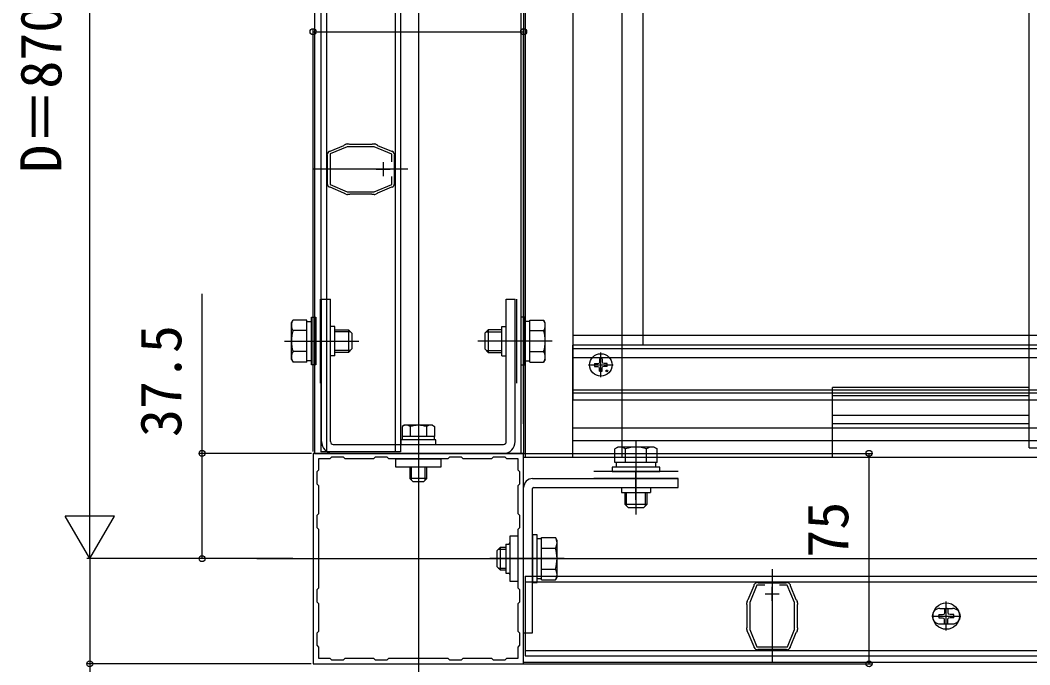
# Model space of a CAD drawing. Units: millimetres, scale not verified. Extents: x -875 to 875, y -1304 to 1296.
# Drawn here: x -425.8 to -66.2, y -1085.8 to -856 of the extents above; entities that cross this region are included whole.
import ezdxf
from ezdxf.enums import TextEntityAlignment as Align

# ---------------------------------------------------------------- set-up
doc = ezdxf.new("R2010")
doc.units = ezdxf.units.MM
doc.header["$LTSCALE"] = 8
for name, color, linetype in [('0-2_YKK_11', 7, 'Continuous'), ('0-4_YKK_12', 2, 'Continuous'), ('0-5_YKK_13', 4, 'Continuous'), ('0-6_YKK_D', 6, 'Continuous')]:
    doc.layers.add(name, color=color, linetype=linetype)
doc.styles.add('ＭＳ ゴシック', font='')
doc.styles.get('ＭＳ ゴシック').set_extended_font_data('MS Gothic')

msp = doc.modelspace()

# ---------------------------------------------------------------- linework, layer by layer
at = {"layer": '0-2_YKK_11'}
for p, q in [((-298.994, -909.15), (-293.994, -909.15)), ((-296.494, -906.65), (-296.494, -911.65)), ((-160.5, -1060.4), (-155.5, -1060.4)), ((-158, -1062.9), (-158, -1057.9))]:
    msp.add_line(p, q, dxfattribs=at)
for points in [[(-315.712, -902.763), (-315.557, -902.747), (-315.42, -902.741), (-310.476, -900.662), (-310.373, -900.565), (-310.271, -900.467), (-309.794, -900.267)], [(-293.495, -906.56), (-293.495, -903.748), (-299.677, -901.15), (-309.313, -901.15), (-315.395, -903.706), (-315.395, -914.594), (-309.314, -917.15), (-299.677, -917.15), (-293.495, -914.552), (-293.495, -911.74)], [(-309.213, -900.15), (-308.695, -900.15), (-308.562, -900.2), (-308.43, -900.25), (-300.559, -900.25), (-300.427, -900.2), (-300.295, -900.15), (-299.777, -900.15)], [(-299.196, -900.267), (-298.719, -900.467), (-298.616, -900.565), (-298.514, -900.662), (-293.57, -902.741), (-293.433, -902.747), (-293.278, -902.762)], [(-316.395, -914.093), (-316.395, -904.207), (-316.442, -904.079), (-316.487, -903.93)], [(-292.502, -903.93), (-292.548, -904.079), (-292.595, -904.207), (-292.595, -914.093), (-292.548, -914.221), (-292.502, -914.37)], [(-316.487, -914.37), (-316.442, -914.222), (-316.395, -914.093)], [(-309.794, -918.033), (-310.271, -917.833), (-310.373, -917.735), (-310.476, -917.638), (-315.42, -915.559), (-315.557, -915.553), (-315.712, -915.538)], [(-293.278, -915.538), (-293.433, -915.553), (-293.57, -915.559), (-298.514, -917.638), (-298.616, -917.735), (-298.719, -917.833), (-299.196, -918.033)], [(-299.777, -918.15), (-300.295, -918.15), (-300.427, -918.1), (-300.559, -918.05), (-308.43, -918.05), (-308.562, -918.1), (-308.695, -918.15), (-309.213, -918.15)], [(-273.5, -1012.4), (-294.5, -1012.4), (-295.1, -1011.8), (-299.4, -1011.8), (-300, -1012.4), (-310, -1012.4), (-310.6, -1011.8), (-314.9, -1011.8), (-315.5, -1012.4), (-319.5, -1012.4), (-319.5, -1016.4), (-320.1, -1017), (-320.1, -1021.3), (-319.5, -1021.9), (-319.5, -1031.9), (-320.1, -1032.5), (-320.1, -1036.8), (-319.5, -1037.4), (-319.5, -1058.4), (-320.1, -1059), (-320.1, -1063.3), (-319.5, -1063.9), (-319.5, -1073.9), (-320.1, -1074.5), (-320.1, -1078.8), (-319.5, -1079.4), (-319.5, -1083.4), (-315.5, -1083.4), (-314.9, -1084), (-310.6, -1084), (-310, -1083.4), (-300, -1083.4), (-299.4, -1084), (-295.1, -1084), (-294.5, -1083.4), (-273.5, -1083.4), (-272.9, -1084), (-268.6, -1084), (-268, -1083.4), (-258, -1083.4)], [(-258, -1083.4), (-257.4, -1084), (-253.1, -1084), (-252.5, -1083.4), (-248.5, -1083.4), (-248.5, -1079.4), (-247.9, -1078.8), (-247.9, -1074.5), (-248.5, -1073.9), (-248.5, -1063.9), (-247.9, -1063.3), (-247.9, -1059), (-248.5, -1058.4), (-248.5, -1037.4), (-247.9, -1036.8), (-247.9, -1032.5), (-248.5, -1031.9), (-248.5, -1021.9), (-247.9, -1021.3), (-247.9, -1017), (-248.5, -1016.4), (-248.5, -1012.4), (-252.5, -1012.4), (-253.1, -1011.8), (-257.4, -1011.8), (-258, -1012.4), (-268, -1012.4), (-268.6, -1011.8), (-272.9, -1011.8), (-273.5, -1012.4)], [(-163.22, -1056.407), (-163.071, -1056.453), (-162.943, -1056.5), (-153.057, -1056.5), (-152.929, -1056.453), (-152.78, -1056.407)], [(-166.883, -1063.101), (-166.683, -1062.624), (-166.585, -1062.521), (-166.488, -1062.419), (-164.409, -1057.475), (-164.403, -1057.338), (-164.388, -1057.183)], [(-160.59, -1057.4), (-163.402, -1057.4), (-166, -1063.582), (-166, -1073.218), (-163.444, -1079.3), (-152.556, -1079.3), (-150, -1073.219), (-150, -1063.582), (-152.598, -1057.4), (-155.41, -1057.4)], [(-151.612, -1057.183), (-151.597, -1057.338), (-151.591, -1057.475), (-149.512, -1062.419), (-149.415, -1062.521), (-149.317, -1062.624), (-149.117, -1063.101)], [(-167, -1073.118), (-167, -1072.6), (-166.95, -1072.468), (-166.9, -1072.335), (-166.9, -1064.465), (-166.95, -1064.332), (-167, -1064.2), (-167, -1063.682)], [(-149, -1063.682), (-149, -1064.2), (-149.05, -1064.332), (-149.1, -1064.465), (-149.1, -1072.335), (-149.05, -1072.468), (-149, -1072.6), (-149, -1073.118)], [(-164.387, -1079.617), (-164.403, -1079.462), (-164.409, -1079.325), (-166.488, -1074.381), (-166.585, -1074.279), (-166.683, -1074.176), (-166.883, -1073.699)], [(-149.117, -1073.699), (-149.317, -1074.176), (-149.415, -1074.279), (-149.512, -1074.381), (-151.591, -1079.325), (-151.597, -1079.462), (-151.612, -1079.617)], [(-153.057, -1080.3), (-162.943, -1080.3), (-163.071, -1080.347), (-163.22, -1080.392)], [(-152.78, -1080.392), (-152.928, -1080.347), (-153.057, -1080.3)]]:
    msp.add_lwpolyline(points, dxfattribs=at)
msp.add_lwpolyline([(-246.5, -1010.4), (-321.5, -1010.4), (-321.5, -1085.4), (-246.5, -1085.4)], close=True, dxfattribs=at)
for centre, start, end in [((-309.213, -901.65), 89.99998, 112.78771), ((-299.777, -901.65), 67.21234, 90.00008), ((-314.995, -904.08), 118.55565, 174.26079), ((-293.995, -904.08), 5.73914, 61.44347), ((-314.995, -914.22), 185.73925, 241.44438), ((-293.995, -914.22), 298.55592, 354.26083), ((-309.213, -916.65), 247.21255, 270.00006), ((-299.777, -916.65), 270, 292.78773), ((-163.07, -1057.9), 95.73914, 151.44347), ((-152.93, -1057.9), 28.55592, 84.26083), ((-165.5, -1063.682), 157.21234, 180.00008), ((-150.5, -1063.682), 360, 22.78773), ((-165.5, -1073.118), 179.99998, 202.78771), ((-150.5, -1073.118), 337.21255, 0.00006), ((-163.07, -1078.9), 208.55565, 264.26079), ((-152.93, -1078.9), 275.73925, 331.44438)]:
    msp.add_arc(centre, 1.5, start, end, dxfattribs=at)
at = {"layer": '0-4_YKK_12'}
for p, q in [((-284, -310.95), (-284, -1105.45)), ((-321, -447.9), (-321, -1010.4)), ((-247.5, -447.9), (-247.5, -1010.4)), ((-246.5, -447.9), (-246.5, -1010.4)), ((-246, -448.4), (-246, -1011.9)), ((-211.5, -448.4), (-211.5, -1011.9)), ((-204, -447.9), (-204, -971.9)), ((-66.5, -1008.4), (-66.5, -456.4)), ((-318.695, -458.4), (-318.695, -1009.9)), ((-316.695, -458.4), (-316.695, -1009.9)), ((-292.295, -458.4), (-292.295, -1009.9)), ((-290.295, -458.4), (-290.295, -1009.9)), ((-287.795, -909.15), (-321.195, -909.15)), ((-319, -955.4), (-319, -985.4)), ((-249, -955.4), (-249, -985.4)), ((161, -971.9), (-229, -971.9)), ((-229, -1011.9), (-229, -971.9)), ((161, -973.2), (-229, -973.2)), ((161, -987.9), (-229, -987.9)), ((-136.5, -1011.9), (-136.5, -986.9)), ((-66.5, -986.9), (-136.5, -986.9)), ((161, -988.9), (-229, -988.9)), ((-66.5, -989.9), (-136.5, -989.9)), ((-66.5, -996.9), (-136.5, -996.9)), ((-66.5, -999.9), (-136.5, -999.9)), ((-290.295, -1009.9), (-318.695, -1009.9)), ((-66.5, -1008.4), (-1.5, -1008.4)), ((178.5, -1011.9), (-246.5, -1011.9)), ((-246.5, -1084.9), (-246.5, -1011.9)), ((-191.5, -1016.9), (-221.5, -1016.9)), ((-191.5, -1019.4), (-221.5, -1019.4)), ((-341.5, -1047.9), (773.5, -1047.9)), ((-158, -1051.7), (-158, -1085.1)), ((-246, -1054.2), (-246, -1082.6)), ((-246, -1054.2), (178, -1054.2)), ((-246, -1056.2), (178, -1056.2)), ((-98.25, -1065.645), (-93.75, -1065.645)), ((-98.25, -1071.145), (-93.75, -1071.145)), ((-246, -1080.6), (178, -1080.6)), ((178.5, -1084.9), (-246.5, -1084.9)), ((-246, -1082.6), (178, -1082.6))]:
    msp.add_line(p, q, dxfattribs=at)
for points in [[(161, -1001.362), (144.5, -1001.362), (-210.15, -1001.362), (-229, -1001.362)], [(161, -1005.9), (144.5, -1005.9), (-210.15, -1005.9), (-229, -1005.9)], [(-321, -1010.4), (-246.5, -1010.4), (-229, -1010.4)]]:
    msp.add_lwpolyline(points, dxfattribs=at)
for centre, start, end in [((-98.25, -1068.395), 90, 270), ((-93.75, -1068.395), 270, 90)]:
    msp.add_arc(centre, 2.75, start, end, dxfattribs=at)
at = {"layer": '0-5_YKK_13'}
for p, q in [((-229, -447.899), (-229, -991.4)), ((-318.5, -955.4), (-315.3, -955.4)), ((-318.5, -1006.2), (-318.5, -955.4)), ((-315.3, -1006.2), (-315.3, -955.4)), ((-252.7, -955.4), (-249.5, -955.4)), ((-252.7, -1006.2), (-252.7, -955.4)), ((-249.5, -1006.2), (-249.5, -955.4)), ((-329.2, -963.9), (-328.619, -962.894)), ((-323.7, -962.894), (-328.619, -962.894)), ((-323.7, -977.906), (-323.7, -962.894)), ((-323.7, -963.35), (-322.1, -963.35)), ((-244.3, -963.35), (-245.9, -963.35)), ((-244.3, -962.894), (-239.381, -962.894)), ((-244.3, -977.906), (-244.3, -962.894)), ((-238.8, -963.9), (-239.381, -962.894)), ((-329.2, -976.9), (-329.2, -963.9)), ((-323.7, -966.647), (-328.619, -966.647)), ((-323.7, -974.4), (-323.7, -966.4)), ((-313.7, -965.2), (-315.3, -965.2)), ((-313.7, -975.6), (-313.7, -965.2)), ((-313.7, -966.4), (-308.9, -966.4)), ((-308.252, -967.048), (-313.7, -967.048)), ((-308.9, -966.4), (-308.9, -974.4)), ((-307.7, -967.6), (-308.9, -966.4)), ((-260.3, -967.6), (-259.1, -966.4)), ((-259.748, -967.048), (-254.3, -967.048)), ((-254.3, -966.4), (-259.1, -966.4)), ((-259.1, -966.4), (-259.1, -974.4)), ((-254.3, -975.6), (-254.3, -965.2)), ((-254.3, -965.2), (-252.7, -965.2)), ((-244.3, -974.4), (-244.3, -966.4)), ((-244.3, -966.647), (-239.381, -966.647)), ((-238.8, -976.9), (-238.8, -963.9)), ((-331.7, -970.4), (-305.2, -970.4)), ((-307.7, -967.6), (-307.7, -973.2)), ((-236.3, -970.4), (-262.8, -970.4)), ((-260.3, -967.6), (-260.3, -973.2)), ((-211.5, -968.4), (-229, -968.4)), ((-323.7, -974.153), (-328.619, -974.153)), ((-308.252, -973.752), (-313.7, -973.752)), ((-307.7, -973.2), (-308.9, -974.4)), ((-260.3, -973.2), (-259.1, -974.4)), ((-259.748, -973.752), (-254.3, -973.752)), ((-244.3, -974.153), (-239.381, -974.153)), ((-329.2, -976.9), (-328.619, -977.906)), ((-323.7, -977.906), (-328.619, -977.906)), ((-322.1, -977.45), (-323.7, -977.45)), ((-313.7, -975.6), (-315.3, -975.6)), ((-308.9, -974.4), (-313.7, -974.4)), ((-259.1, -974.4), (-254.3, -974.4)), ((-254.3, -975.6), (-252.7, -975.6)), ((-245.9, -977.45), (-244.3, -977.45)), ((-244.3, -977.906), (-239.381, -977.906)), ((-238.8, -976.9), (-239.381, -977.906)), ((-219.519, -977.763), (-219.62, -978.28)), ((-219.5, -976.655), (-219.519, -977.763)), ((-219, -983.3), (-219, -974.5)), ((-218.5, -976.655), (-218.481, -977.763)), ((-218.481, -977.763), (-218.38, -978.28)), ((-223.4, -978.9), (-214.6, -978.9)), ((-221.245, -978.4), (-220.137, -978.381)), ((-221.245, -979.4), (-220.137, -979.419)), ((-220.137, -978.381), (-219.62, -978.28)), ((-220.137, -979.419), (-219.62, -979.52)), ((-219.519, -980.037), (-219.62, -979.52)), ((-219.5, -981.145), (-219.519, -980.037)), ((-218.5, -981.145), (-218.481, -980.037)), ((-218.481, -980.037), (-218.38, -979.52)), ((-217.863, -978.381), (-218.38, -978.28)), ((-217.863, -979.419), (-218.38, -979.52)), ((-216.755, -978.4), (-217.863, -978.381)), ((-216.755, -979.4), (-217.863, -979.419)), ((-211.5, -991.4), (-229, -991.4)), ((-289, -1000.4), (-289.774, -1000.847)), ((-289.774, -1000.847), (-289.774, -1004.4)), ((-279, -1000.4), (-289, -1000.4)), ((-286.887, -1000.847), (-286.887, -1004.4)), ((-281.113, -1000.847), (-281.113, -1004.4)), ((-279, -1000.4), (-278.227, -1000.847)), ((-278.227, -1000.847), (-278.227, -1004.4)), ((-278.227, -1004.4), (-289.774, -1004.4)), ((-289.7, -1005.6), (-289.7, -1004.4)), ((-278.3, -1005.6), (-278.3, -1004.4)), ((-206.5, -1005.7), (-206.5, -1032.2)), ((-314.3, -1007.2), (-253.7, -1007.2)), ((-213, -1008.2), (-214.006, -1008.781)), ((-214.006, -1013.7), (-214.006, -1008.781)), ((-200, -1008.2), (-213, -1008.2)), ((-210.253, -1013.7), (-210.253, -1008.781)), ((-202.747, -1013.7), (-202.747, -1008.781)), ((-200, -1008.2), (-198.994, -1008.781)), ((-198.994, -1013.7), (-198.994, -1008.781)), ((-314.3, -1010.4), (-253.7, -1010.4)), ((-198.994, -1013.7), (-214.006, -1013.7)), ((-213.55, -1013.7), (-213.55, -1015.3)), ((-202.5, -1013.7), (-210.5, -1013.7)), ((-199.45, -1015.3), (-199.45, -1013.7)), ((-287, -1015.3), (-287, -1019.4)), ((-286.46, -1019.94), (-286.46, -1015.3)), ((-281.54, -1019.94), (-281.54, -1015.3)), ((-281, -1019.4), (-281, -1015.3)), ((-206.5, -1026.9), (-206.5, -1016.9)), ((-281, -1019.4), (-287, -1019.4)), ((-287, -1019.4), (-286, -1020.4)), ((-286, -1020.4), (-282, -1020.4)), ((-281, -1019.4), (-282, -1020.4)), ((-243.3, -1019.4), (-191.5, -1019.4)), ((-191.5, -1022.6), (-191.5, -1019.4)), ((-246.5, -1074.4), (-246.5, -1022.6)), ((-243.3, -1074.4), (-243.3, -1022.9)), ((-243, -1022.6), (-191.5, -1022.6)), ((-210.5, -1024.4), (-210.5, -1028.5)), ((-209.852, -1029.148), (-209.852, -1024.4)), ((-203.148, -1029.148), (-203.148, -1024.4)), ((-202.5, -1028.5), (-202.5, -1024.4)), ((-201.3, -1022.6), (-201.3, -1024.4)), ((-210.5, -1028.5), (-202.5, -1028.5)), ((-209.3, -1029.7), (-210.5, -1028.5)), ((-209.3, -1029.7), (-203.7, -1029.7)), ((-203.7, -1029.7), (-202.5, -1028.5)), ((-240.1, -1040.85), (-241.7, -1040.85)), ((-240.1, -1040.394), (-235.181, -1040.394)), ((-240.1, -1055.406), (-240.1, -1040.394)), ((-234.6, -1041.4), (-235.181, -1040.394)), ((-234.6, -1054.4), (-234.6, -1041.4)), ((-256.1, -1045.1), (-254.9, -1043.9)), ((-256.1, -1045.1), (-256.1, -1050.7)), ((-255.548, -1044.548), (-252.9, -1044.548)), ((-252.9, -1043.9), (-254.9, -1043.9)), ((-254.9, -1043.9), (-254.9, -1051.9)), ((-252.9, -1042.7), (-252.9, -1053.1)), ((-252.9, -1042.7), (-251.9, -1042.7)), ((-240.1, -1051.9), (-240.1, -1043.9)), ((-240.1, -1044.147), (-235.181, -1044.147)), ((-232.1, -1047.9), (-258.6, -1047.9)), ((-249, -1047.9), (-240.8, -1047.9)), ((-256.1, -1050.7), (-254.9, -1051.9)), ((-255.548, -1051.252), (-252.9, -1051.252)), ((-254.9, -1051.9), (-252.9, -1051.9)), ((-252.9, -1053.1), (-251.9, -1053.1)), ((-240.1, -1051.653), (-235.181, -1051.653)), ((-241.7, -1054.95), (-240.1, -1054.95)), ((-240.1, -1055.406), (-235.181, -1055.406)), ((-234.6, -1054.4), (-235.181, -1055.406)), ((-96, -1073.574), (-96, -1063.216)), ((-98.642, -1067.806), (-97.338, -1067.784)), ((-97.338, -1067.784), (-96.73, -1067.665)), ((-96.611, -1067.056), (-96.73, -1067.665)), ((-96.589, -1065.752), (-96.611, -1067.056)), ((-95.411, -1065.752), (-95.389, -1067.056)), ((-95.389, -1067.056), (-95.27, -1067.665)), ((-94.662, -1067.784), (-95.27, -1067.665)), ((-93.358, -1067.806), (-94.662, -1067.784)), ((-101.179, -1068.395), (-90.821, -1068.395)), ((-98.642, -1068.983), (-97.338, -1069.006)), ((-97.338, -1069.006), (-96.73, -1069.124)), ((-96.611, -1069.733), (-96.73, -1069.124)), ((-96.589, -1071.037), (-96.611, -1069.733)), ((-95.411, -1071.037), (-95.389, -1069.733)), ((-95.389, -1069.733), (-95.27, -1069.124)), ((-94.662, -1069.006), (-95.27, -1069.124)), ((-93.358, -1068.983), (-94.662, -1069.006)), ((-246.5, -1074.4), (-243.3, -1074.4))]:
    msp.add_line(p, q, dxfattribs=at)
for points in [[(-320.5, -961.9), (-320.5, -978.9), (-322.1, -978.9), (-322.1, -961.9)], [(-247.5, -961.9), (-247.5, -978.9), (-245.9, -978.9), (-245.9, -961.9)], [(-290.25, -1007.2), (-277.75, -1007.2), (-277.75, -1005.6), (-290.25, -1005.6)], [(-292, -1012.4), (-276, -1012.4), (-276, -1015.3), (-292, -1015.3)], [(-215, -1016.9), (-198, -1016.9), (-198, -1015.3), (-215, -1015.3)], [(-248.5, -1055.9), (-248.5, -1039.9), (-251.4, -1039.9), (-251.4, -1055.9)], [(-243.3, -1039.4), (-243.3, -1056.4), (-241.7, -1056.4), (-241.7, -1039.4)]]:
    msp.add_lwpolyline(points, close=True, dxfattribs=at)
for points in [[(161, -968.4), (143.5, -968.4), (-211.5, -968.4)], [(161, -976.4), (-211.5, -976.4), (-229, -976.4)], [(161, -991.4), (143.5, -991.4), (-211.5, -991.4)], [(-211.7, -1022.6), (-211.7, -1024.4), (-201.3, -1024.4)]]:
    msp.add_lwpolyline(points, dxfattribs=at)
for centre, radius in [((-219, -978.9), 4), ((-216.879, -981.021), 0.3), ((-96, -1068.395), 4.708)]:
    msp.add_circle(centre, radius, dxfattribs=at)
for centre, radius, start, end in [((-325.877, -964.771), 3.323, 145.61575, 214.38425), ((-242.123, -964.771), 3.323, 325.61575, 34.38425), ((-316.781, -970.4), 12.419, 162.41205, 197.58795), ((-251.219, -970.4), 12.419, 342.41205, 17.58795), ((-325.877, -976.029), 3.323, 145.61575, 214.38425), ((-242.123, -976.029), 3.323, 325.61575, 34.38425), ((-219, -978.9), 2.3, 77.44414, 102.55586), ((-219, -978.9), 2.3, 167.44414, 192.55586), ((-219, -978.9), 2.3, 257.44414, 282.55586), ((-219, -978.9), 2.3, 347.44414, 12.55586), ((-288.33, -1002.956), 2.556, 55.61708, 124.38292), ((-284, -1009.954), 9.554, 72.41276, 107.58724), ((-279.67, -1002.956), 2.556, 55.61708, 124.38292), ((-314.3, -1006.2), 4.2, 180, 270), ((-314.3, -1006.2), 1, 180, 270), ((-253.7, -1006.2), 4.2, 270, 0), ((-253.7, -1006.2), 1, 270, 0), ((-212.129, -1011.523), 3.323, 55.61575, 124.38425), ((-206.5, -1020.619), 12.419, 72.41205, 107.58795), ((-200.871, -1011.523), 3.323, 55.61575, 124.38425), ((-243.3, -1022.6), 3.2, 90, 180), ((-243, -1022.9), 0.3, 90, 180), ((-251.9, -1042.2), 0.5, 270, 0), ((-237.923, -1042.271), 3.323, 325.61575, 34.38425), ((-247.019, -1047.9), 12.419, 342.41205, 17.58795), ((-251.9, -1053.6), 0.5, 0, 90), ((-237.923, -1053.529), 3.323, 325.61575, 34.38425), ((-96, -1068.395), 2.707, 167.44414, 192.55586), ((-96, -1068.395), 2.707, 77.44414, 102.55586), ((-96, -1068.395), 2.707, 347.44414, 12.55586), ((-96, -1068.395), 2.707, 257.44414, 282.55586)]:
    msp.add_arc(centre, radius, start, end, dxfattribs=at)
at = {"layer": '0-6_YKK_D'}
for p, q in [((-401, -1030.4), (-401, -465.4)), ((-321.5, -1009.7), (-321.5, -859.15)), ((-246.5, -999.9), (-246.5, -859.15)), ((-321.5, -860.15), (-246.5, -860.15)), ((-322, -1010.4), (-362, -1010.4)), ((-254, -1010.4), (-122.5, -1010.4)), ((-123.5, -1085.4), (-123.5, -1010.4)), ((-401, -1047.9), (-401, -1017.589)), ((-401, -1047.9), (-409.75, -1032.745)), ((-392.25, -1032.745), (-409.75, -1032.745)), ((-401, -1047.9), (-392.25, -1032.745)), ((-328.695, -1047.9), (-402, -1047.9)), ((-328.695, -1047.9), (-402, -1047.9)), ((-328.695, -1047.9), (-362, -1047.9)), ((-322.2, -1085.4), (-402, -1085.4)), ((-254, -1085.4), (-122.5, -1085.4))]:
    msp.add_line(p, q, dxfattribs=at)
for points in [[(-361, -1047.9), (-361, -1010.4), (-361, -953.509)], [(-401, -1047.9), (-401, -1085.4), (-401, -1142.291)]]:
    msp.add_lwpolyline(points, dxfattribs=at)
for centre in [(-321.5, -860.15), (-246.5, -860.15), (-361, -1010.4), (-123.5, -1010.4), (-361, -1047.9), (-401, -1085.4), (-123.5, -1085.4)]:
    msp.add_circle(centre, 1.075, dxfattribs=at)

# ---------------------------------------------------------------- texts
at = {"layer": '0-6_YKK_D', "style": 'ＭＳ ゴシック'}
for s, p in [('D＝870、1170、1470、1770', (-406.727, -910.4)), ('37.5', (-364, -1004.577)), ('75', (-126.5, -1047.567))]:
    msp.add_text(s, height=14.66, rotation=90, dxfattribs=at).set_placement(p, align=Align.BOTTOM_LEFT)

doc.saveas('drawing.dxf')
